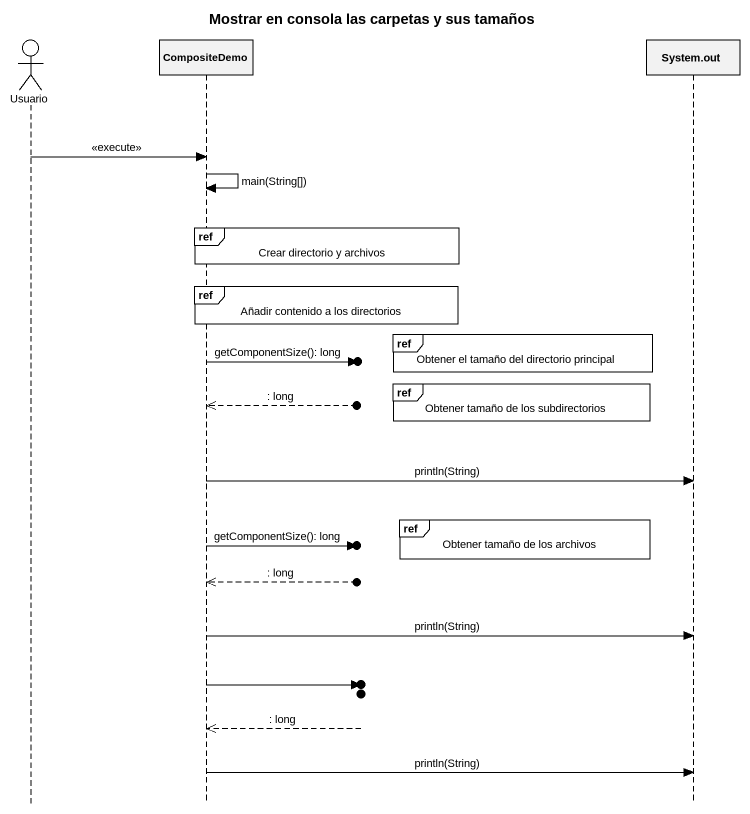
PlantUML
@startuml
title Mostrar en consola las carpetas y sus tamaños
hide footbox
actor Usuario
participant CompositeDemo
participant "System.out" as System_out

Usuario -> CompositeDemo : <<execute>>
CompositeDemo -> CompositeDemo : main(String[])
ref over CompositeDemo : Crear directorio y archivos
ref over CompositeDemo : Añadir contenido a los directorios
ref over System_out : Obtener el tamaño del directorio principal
CompositeDemo ->o] : getComponentSize(): long
ref over System_out : Obtener tamaño de los subdirectorios
CompositeDemo <<--o] : : long
CompositeDemo -> System_out : println(String)
ref over System_out : Obtener tamaño de los archivos
CompositeDemo ->o] : getComponentSize(): long
CompositeDemo <<--o] : : long
CompositeDemo -> System_out : println(String)
CompositeDemo ->o]
CompositeDemo <<--o] : : long
CompositeDemo -> System_out : println(String)
@enduml
